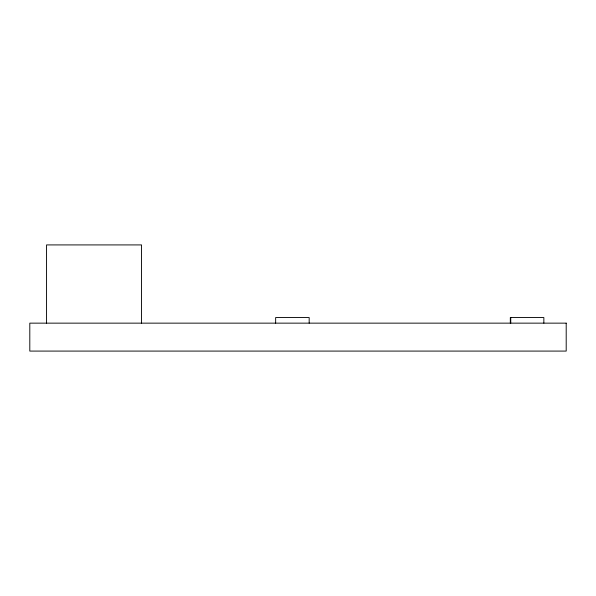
<?xml version="1.0" encoding="UTF-8"?>
<svg xmlns="http://www.w3.org/2000/svg" width="596" height="596" viewBox="0 0 596 596"><rect width="100%" height="100%" fill="white"/><g stroke="black" fill="none" stroke-linecap="round" stroke-linejoin="round"><path stroke-width="0.89" d="M543.85 323.144L543.85 317.556L510.325 317.556L510.325 323.144M510.75 317.556L510.75 323.144M309.175 323.144L309.175 317.556L275.65 317.556L275.65 323.144M141.55 323.144L141.55 244.919L46.562 244.919L46.562 323.144M566.2 323.144L29.8 323.144L29.8 351.081L566.2 351.081L566.2 323.144"/></g></svg>
